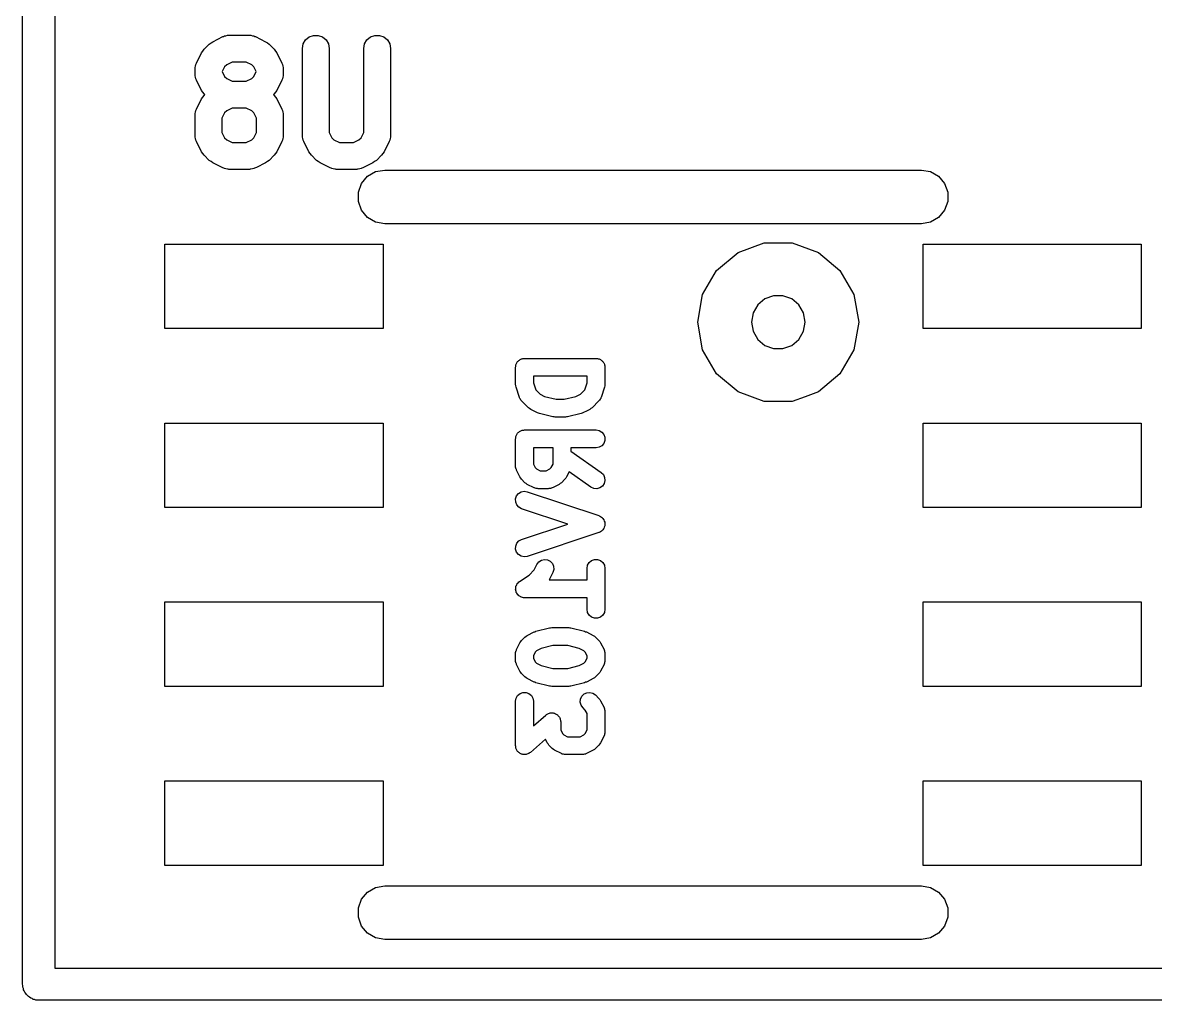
# Model space of a CAD drawing. Extents: x 25.3 to 49.5, y -85 to -25.3.
# Drawn here: x 25.29 to 33.33, y -84.95 to -78.01 of the extents above; entities that cross this region are included whole.
import ezdxf

# ---------------------------------------------------------------- set-up
doc = ezdxf.new("R2010")
doc.units = 0
doc.header["$MEASUREMENT"] = 0
doc.layers.add('BLACK', color=7, linetype='CONTINUOUS')

msp = doc.modelspace()

# ---------------------------------------------------------------- linework, layer by layer
at = {"layer": 'Black'}
for p, q in [((25.2857, -84.836), (25.2857, -25.4)), ((25.5143, -25.5143), (25.5143, -84.7217)), ((26.7291, -78.1043), (26.7398, -78.1011)), ((26.7398, -78.1011), (26.7453, -78.1014)), ((26.7453, -78.1014), (26.7507, -78.1005)), ((26.7507, -78.1005), (26.8959, -78.1005)), ((26.8959, -78.1005), (26.9013, -78.1014)), ((26.9013, -78.1014), (26.9068, -78.1011)), ((26.9068, -78.1011), (26.9175, -78.1043)), ((27.32, -78.1132), (27.3511, -78.1019)), ((27.3511, -78.1019), (27.3841, -78.1019)), ((27.3841, -78.1019), (27.4152, -78.1132)), ((27.7554, -78.1132), (27.7865, -78.1019)), ((27.7865, -78.1019), (27.8196, -78.1019)), ((27.8196, -78.1019), (27.8506, -78.1132)), ((26.5745, -78.2009), (26.6108, -78.1646)), ((26.6108, -78.1646), (26.6233, -78.1559)), ((26.6233, -78.1559), (26.6356, -78.1468)), ((26.6356, -78.1468), (26.7081, -78.1105)), ((26.7081, -78.1105), (26.7134, -78.109)), ((26.7134, -78.109), (26.7182, -78.1062)), ((26.7182, -78.1062), (26.7291, -78.1043)), ((26.9175, -78.1043), (26.9285, -78.1062)), ((26.9285, -78.1062), (26.9332, -78.109)), ((26.9332, -78.109), (26.9385, -78.1105)), ((26.9385, -78.1105), (27.011, -78.1468)), ((27.011, -78.1468), (27.0233, -78.1559)), ((27.0233, -78.1559), (27.0358, -78.1646)), ((27.0358, -78.1646), (27.0721, -78.2009)), ((27.2723, -78.1957), (27.2781, -78.1631)), ((27.2781, -78.1631), (27.2946, -78.1345)), ((27.2946, -78.1345), (27.32, -78.1132)), ((27.4152, -78.1132), (27.4406, -78.1345)), ((27.4406, -78.1345), (27.4571, -78.1631)), ((27.4571, -78.1631), (27.4628, -78.1957)), ((27.7078, -78.1957), (27.7135, -78.1631)), ((27.7135, -78.1631), (27.7301, -78.1345)), ((27.7301, -78.1345), (27.7554, -78.1132)), ((27.8506, -78.1132), (27.876, -78.1345)), ((27.876, -78.1345), (27.8925, -78.1631)), ((27.8925, -78.1631), (27.8983, -78.1957)), ((26.5204, -78.2983), (26.5567, -78.2257)), ((26.5567, -78.2257), (26.5658, -78.2134)), ((26.5658, -78.2134), (26.5745, -78.2009)), ((27.0721, -78.2009), (27.0808, -78.2134)), ((27.0808, -78.2134), (27.0899, -78.2257)), ((27.0899, -78.2257), (27.1262, -78.2983)), ((27.2723, -78.8126), (27.2723, -78.1957)), ((27.4628, -78.1957), (27.4628, -78.7901)), ((27.7078, -78.7901), (27.7078, -78.1957)), ((27.8983, -78.1957), (27.8983, -78.8126)), ((26.5103, -78.3409), (26.5113, -78.3355)), ((26.5103, -78.3771), (26.5103, -78.3409)), ((26.511, -78.33), (26.5141, -78.3193)), ((26.5113, -78.3355), (26.511, -78.33)), ((26.5141, -78.3193), (26.5161, -78.3083)), ((26.5161, -78.3083), (26.5188, -78.3035)), ((26.5188, -78.3035), (26.5204, -78.2983)), ((26.7202, -78.3247), (26.703, -78.359)), ((26.7346, -78.3103), (26.7202, -78.3247)), ((26.7732, -78.291), (26.7346, -78.3103)), ((26.8734, -78.291), (26.7732, -78.291)), ((26.912, -78.3103), (26.8734, -78.291)), ((26.9265, -78.3247), (26.912, -78.3103)), ((26.9436, -78.359), (26.9265, -78.3247)), ((27.1262, -78.2983), (27.1278, -78.3035)), ((27.1278, -78.3035), (27.1305, -78.3083)), ((27.1305, -78.3083), (27.1325, -78.3193)), ((27.1325, -78.3193), (27.1356, -78.33)), ((27.1356, -78.33), (27.1353, -78.3354)), ((27.1353, -78.3354), (27.1363, -78.3409)), ((27.1363, -78.3409), (27.1363, -78.3771)), ((26.5113, -78.3825), (26.5103, -78.3771)), ((26.511, -78.388), (26.5113, -78.3825)), ((26.5141, -78.3987), (26.511, -78.388)), ((26.5161, -78.4097), (26.5141, -78.3987)), ((26.5188, -78.4145), (26.5161, -78.4097)), ((26.5204, -78.4197), (26.5188, -78.4145)), ((26.5567, -78.4923), (26.5204, -78.4197)), ((26.703, -78.359), (26.7202, -78.3933)), ((26.7202, -78.3933), (26.7346, -78.4077)), ((26.7346, -78.4077), (26.7732, -78.427)), ((26.8734, -78.427), (26.912, -78.4077)), ((26.912, -78.4077), (26.9265, -78.3933)), ((26.9265, -78.3933), (26.9436, -78.359)), ((27.1262, -78.4197), (27.0899, -78.4923)), ((27.1278, -78.4145), (27.1262, -78.4197)), ((27.1305, -78.4097), (27.1278, -78.4145)), ((27.1325, -78.3987), (27.1305, -78.4097)), ((27.1356, -78.388), (27.1325, -78.3987)), ((27.1363, -78.3771), (27.1353, -78.3826)), ((27.1353, -78.3826), (27.1356, -78.388)), ((26.5658, -78.5046), (26.5567, -78.4923)), ((26.7732, -78.427), (26.8734, -78.427)), ((27.0899, -78.4923), (27.0808, -78.5046)), ((26.5204, -78.6248), (26.5567, -78.5523)), ((26.5567, -78.5523), (26.5658, -78.54)), ((26.5745, -78.5171), (26.5658, -78.5046)), ((26.5658, -78.54), (26.5745, -78.5275)), ((26.5797, -78.5223), (26.5745, -78.5171)), ((26.5745, -78.5275), (26.5797, -78.5223)), ((27.0721, -78.5171), (27.0669, -78.5223)), ((27.0669, -78.5223), (27.0721, -78.5275)), ((27.0808, -78.5046), (27.0721, -78.5171)), ((27.0721, -78.5275), (27.0808, -78.54)), ((27.0808, -78.54), (27.0899, -78.5523)), ((27.0899, -78.5523), (27.1262, -78.6248)), ((26.5103, -78.6674), (26.5113, -78.662)), ((26.511, -78.6565), (26.5141, -78.6458)), ((26.5113, -78.662), (26.511, -78.6565)), ((26.5141, -78.6458), (26.5161, -78.6349)), ((26.5161, -78.6349), (26.5188, -78.6301)), ((26.5188, -78.6301), (26.5204, -78.6248)), ((26.7202, -78.6513), (26.7008, -78.6899)), ((26.7346, -78.6369), (26.7202, -78.6513)), ((26.7732, -78.6175), (26.7346, -78.6369)), ((26.8734, -78.6175), (26.7732, -78.6175)), ((26.912, -78.6369), (26.8734, -78.6175)), ((26.9265, -78.6513), (26.912, -78.6369)), ((26.9436, -78.6856), (26.9265, -78.6513)), ((27.1262, -78.6248), (27.1278, -78.6301)), ((27.1278, -78.6301), (27.1305, -78.6349)), ((27.1305, -78.6349), (27.1325, -78.6458)), ((27.1325, -78.6458), (27.1356, -78.6565)), ((27.1356, -78.6565), (27.1353, -78.662)), ((27.1353, -78.662), (27.1363, -78.6674)), ((26.5103, -78.8126), (26.5103, -78.6674)), ((26.7008, -78.6899), (26.7008, -78.7901)), ((26.9458, -78.6899), (26.9436, -78.6856)), ((26.9458, -78.7901), (26.9458, -78.6899)), ((27.1363, -78.6674), (27.1363, -78.8126)), ((26.5113, -78.818), (26.5103, -78.8126)), ((26.511, -78.8235), (26.5113, -78.818)), ((26.5141, -78.8342), (26.511, -78.8235)), ((26.7008, -78.7901), (26.7202, -78.8287)), ((26.9265, -78.8287), (26.9458, -78.7901)), ((27.1356, -78.8235), (27.1325, -78.8342)), ((27.1363, -78.8126), (27.1353, -78.818)), ((27.1353, -78.818), (27.1356, -78.8235)), ((27.2733, -78.818), (27.2723, -78.8126)), ((27.273, -78.8235), (27.2733, -78.818)), ((27.2761, -78.8342), (27.273, -78.8235)), ((27.4628, -78.7901), (27.4822, -78.8287)), ((27.6885, -78.8287), (27.7078, -78.7901)), ((27.8976, -78.8235), (27.8945, -78.8342)), ((27.8983, -78.8126), (27.8973, -78.818)), ((27.8973, -78.818), (27.8976, -78.8235)), ((26.5161, -78.8451), (26.5141, -78.8342)), ((26.5188, -78.8499), (26.5161, -78.8451)), ((26.5204, -78.8552), (26.5188, -78.8499)), ((26.5567, -78.9277), (26.5204, -78.8552)), ((26.7202, -78.8287), (26.7346, -78.8431)), ((26.7346, -78.8431), (26.7732, -78.8625)), ((26.7732, -78.8625), (26.8734, -78.8625)), ((26.8734, -78.8625), (26.912, -78.8431)), ((26.912, -78.8431), (26.9265, -78.8287)), ((27.1262, -78.8552), (27.0899, -78.9277)), ((27.1278, -78.8499), (27.1262, -78.8552)), ((27.1305, -78.8451), (27.1278, -78.8499)), ((27.1325, -78.8342), (27.1305, -78.8451)), ((27.2781, -78.8451), (27.2761, -78.8342)), ((27.2808, -78.8499), (27.2781, -78.8451)), ((27.2824, -78.8552), (27.2808, -78.8499)), ((27.3187, -78.9277), (27.2824, -78.8552)), ((27.4822, -78.8287), (27.4966, -78.8431)), ((27.4966, -78.8431), (27.5352, -78.8625)), ((27.5352, -78.8625), (27.6354, -78.8625)), ((27.6354, -78.8625), (27.674, -78.8431)), ((27.674, -78.8431), (27.6885, -78.8287)), ((27.8882, -78.8552), (27.8519, -78.9277)), ((27.8898, -78.8499), (27.8882, -78.8552)), ((27.8925, -78.8451), (27.8898, -78.8499)), ((27.8945, -78.8342), (27.8925, -78.8451)), ((26.5658, -78.94), (26.5567, -78.9277)), ((26.5745, -78.9525), (26.5658, -78.94)), ((26.6108, -78.9888), (26.5745, -78.9525)), ((27.0721, -78.9525), (27.0358, -78.9888)), ((27.0808, -78.94), (27.0721, -78.9525)), ((27.0899, -78.9277), (27.0808, -78.94)), ((27.3278, -78.94), (27.3187, -78.9277)), ((27.3365, -78.9525), (27.3278, -78.94)), ((27.3728, -78.9888), (27.3365, -78.9525)), ((27.8341, -78.9525), (27.7978, -78.9888)), ((27.8428, -78.94), (27.8341, -78.9525)), ((27.8519, -78.9277), (27.8428, -78.94)), ((26.6233, -78.9975), (26.6108, -78.9888)), ((26.6356, -79.0066), (26.6233, -78.9975)), ((26.7081, -79.0429), (26.6356, -79.0066)), ((26.7134, -79.0445), (26.7081, -79.0429)), ((26.7182, -79.0472), (26.7134, -79.0445)), ((26.7291, -79.0492), (26.7182, -79.0472)), ((26.7398, -79.0523), (26.7291, -79.0492)), ((26.7453, -79.052), (26.7398, -79.0523)), ((26.7507, -79.053), (26.7453, -79.052)), ((26.8959, -79.053), (26.7507, -79.053)), ((26.9013, -79.052), (26.8959, -79.053)), ((26.9068, -79.0523), (26.9013, -79.052)), ((26.9175, -79.0492), (26.9068, -79.0523)), ((26.9285, -79.0472), (26.9175, -79.0492)), ((26.9332, -79.0445), (26.9285, -79.0472)), ((26.9385, -79.0429), (26.9332, -79.0445)), ((26.9458, -79.0393), (26.9385, -79.0429)), ((27.011, -79.0066), (26.9458, -79.0393)), ((27.0233, -78.9975), (27.011, -79.0066)), ((27.0358, -78.9888), (27.0233, -78.9975)), ((27.3853, -78.9975), (27.3728, -78.9888)), ((27.3976, -79.0066), (27.3853, -78.9975)), ((27.4701, -79.0429), (27.3976, -79.0066)), ((27.4754, -79.0445), (27.4701, -79.0429)), ((27.4802, -79.0472), (27.4754, -79.0445)), ((27.4911, -79.0492), (27.4802, -79.0472)), ((27.5018, -79.0523), (27.4911, -79.0492)), ((27.5073, -79.052), (27.5018, -79.0523)), ((27.5127, -79.053), (27.5073, -79.052)), ((27.6579, -79.053), (27.5127, -79.053)), ((27.6633, -79.052), (27.6579, -79.053)), ((27.6688, -79.0523), (27.6633, -79.052)), ((27.6795, -79.0492), (27.6688, -79.0523)), ((27.6905, -79.0472), (27.6795, -79.0492)), ((27.6952, -79.0445), (27.6905, -79.0472)), ((27.7005, -79.0429), (27.6952, -79.0445)), ((27.773, -79.0066), (27.7005, -79.0429)), ((27.7853, -78.9975), (27.773, -79.0066)), ((27.7978, -78.9888), (27.7853, -78.9975)), ((27.7923, -79.069), (27.8575, -79.0575)), ((27.8575, -79.0575), (31.6675, -79.0575)), ((31.6675, -79.0575), (31.7327, -79.069)), ((27.6925, -79.1527), (27.735, -79.1021)), ((27.735, -79.1021), (27.7923, -79.069)), ((31.7327, -79.069), (31.79, -79.1021)), ((31.79, -79.1021), (31.8325, -79.1527)), ((27.6699, -79.2149), (27.6925, -79.1527)), ((27.6699, -79.2811), (27.6699, -79.2149)), ((31.8325, -79.1527), (31.8551, -79.2149)), ((31.8551, -79.2149), (31.8551, -79.2811)), ((27.6925, -79.3432), (27.6699, -79.2811)), ((31.8551, -79.2811), (31.8325, -79.3432)), ((27.735, -79.3939), (27.6925, -79.3432)), ((31.8325, -79.3432), (31.79, -79.3939)), ((27.7923, -79.427), (27.735, -79.3939)), ((27.8575, -79.4385), (27.7923, -79.427)), ((31.6675, -79.4385), (27.8575, -79.4385)), ((31.7327, -79.427), (31.6675, -79.4385)), ((31.79, -79.3939), (31.7327, -79.427)), ((26.2954, -80.1827), (26.2954, -79.5833)), ((26.2954, -79.5833), (27.8448, -79.5833)), ((27.8448, -79.5833), (27.8448, -80.1827)), ((30.3657, -79.6421), (30.5523, -79.5742)), ((30.5523, -79.5742), (30.7507, -79.5742)), ((30.7507, -79.5742), (30.9372, -79.6421)), ((31.6802, -80.1827), (31.6802, -79.5833)), ((31.6802, -79.5833), (33.2296, -79.5833)), ((33.2296, -79.5833), (33.2296, -80.1827)), ((30.2137, -79.7696), (30.3657, -79.6421)), ((30.9372, -79.6421), (31.0893, -79.7696)), ((30.1145, -79.9415), (30.2137, -79.7696)), ((31.0893, -79.7696), (31.1885, -79.9415)), ((30.08, -80.137), (30.1145, -79.9415)), ((30.6184, -79.9494), (30.5562, -79.972)), ((30.6846, -79.9494), (30.6184, -79.9494)), ((30.7467, -79.972), (30.6846, -79.9494)), ((31.1885, -79.9415), (31.223, -80.137)), ((30.5056, -80.0145), (30.4725, -80.0718)), ((30.5562, -79.972), (30.5056, -80.0145)), ((30.7974, -80.0145), (30.7467, -79.972)), ((30.8305, -80.0718), (30.7974, -80.0145)), ((30.4725, -80.0718), (30.461, -80.137)), ((30.842, -80.137), (30.8305, -80.0718)), ((27.8448, -80.1827), (26.2954, -80.1827)), ((30.1145, -80.3325), (30.08, -80.137)), ((30.461, -80.137), (30.4725, -80.2022)), ((30.8305, -80.2022), (30.842, -80.137)), ((31.223, -80.137), (31.1885, -80.3325)), ((33.2296, -80.1827), (31.6802, -80.1827)), ((30.4725, -80.2022), (30.5056, -80.2595)), ((30.5056, -80.2595), (30.5562, -80.302)), ((30.7467, -80.302), (30.7974, -80.2595)), ((30.7974, -80.2595), (30.8305, -80.2022)), ((30.2137, -80.5044), (30.1145, -80.3325)), ((30.5562, -80.302), (30.6184, -80.3246)), ((30.6184, -80.3246), (30.6846, -80.3246)), ((30.6846, -80.3246), (30.7467, -80.302)), ((31.1885, -80.3325), (31.0893, -80.5044)), ((28.7896, -80.4358), (28.7924, -80.431)), ((28.7924, -80.431), (28.7943, -80.4258)), ((28.7943, -80.4258), (28.7979, -80.4215)), ((28.7979, -80.4215), (28.8007, -80.4167)), ((28.8007, -80.4167), (28.8049, -80.4131)), ((28.8049, -80.4131), (28.8085, -80.4089)), ((28.8085, -80.4089), (28.8133, -80.4061)), ((28.8133, -80.4061), (28.8176, -80.4025)), ((28.8176, -80.4025), (28.8228, -80.4006)), ((28.8228, -80.4006), (28.8276, -80.3979)), ((28.8276, -80.3979), (28.8331, -80.3969)), ((28.8331, -80.3969), (28.8383, -80.395)), ((28.8383, -80.395), (28.8438, -80.395)), ((28.8438, -80.395), (28.8493, -80.394)), ((28.8493, -80.394), (29.3573, -80.394)), ((29.3573, -80.394), (29.3628, -80.395)), ((29.3628, -80.395), (29.3683, -80.395)), ((29.3683, -80.395), (29.3736, -80.3969)), ((29.3736, -80.3969), (29.379, -80.3979)), ((29.379, -80.3979), (29.3838, -80.4006)), ((29.3838, -80.4006), (29.3891, -80.4025)), ((29.3891, -80.4025), (29.3933, -80.4061)), ((29.3933, -80.4061), (29.3981, -80.4089)), ((29.3981, -80.4089), (29.4017, -80.4131)), ((29.4017, -80.4131), (29.406, -80.4167)), ((29.406, -80.4167), (29.4087, -80.4215)), ((29.4087, -80.4215), (29.4123, -80.4258)), ((29.4123, -80.4258), (29.4142, -80.431)), ((29.4142, -80.431), (29.417, -80.4358)), ((28.7858, -80.4575), (28.7868, -80.452)), ((28.7858, -80.5785), (28.7858, -80.4575)), ((28.7868, -80.4465), (28.7887, -80.4413)), ((28.7868, -80.452), (28.7868, -80.4465)), ((28.7887, -80.4413), (28.7896, -80.4358)), ((29.417, -80.4358), (29.4179, -80.4413)), ((29.4179, -80.4413), (29.4198, -80.4465)), ((29.4198, -80.4465), (29.4198, -80.452)), ((29.4198, -80.452), (29.4208, -80.4575)), ((29.4208, -80.4575), (29.4208, -80.5785)), ((30.3657, -80.6319), (30.2137, -80.5044)), ((31.0893, -80.5044), (30.9372, -80.6319)), ((28.7876, -80.5885), (28.7858, -80.5785)), ((28.7891, -80.5986), (28.7876, -80.5885)), ((28.9128, -80.521), (28.9128, -80.5682)), ((29.2938, -80.521), (28.9128, -80.521)), ((28.9128, -80.5682), (28.929, -80.6167)), ((29.2776, -80.6167), (29.2938, -80.5682)), ((29.2938, -80.5682), (29.2938, -80.521)), ((29.419, -80.5885), (29.4176, -80.5986)), ((29.4208, -80.5785), (29.419, -80.5885)), ((28.8133, -80.6711), (28.7891, -80.5986)), ((28.815, -80.6743), (28.8133, -80.6711)), ((28.8159, -80.6779), (28.815, -80.6743)), ((28.929, -80.6167), (28.9595, -80.6472)), ((28.9595, -80.6472), (28.9924, -80.6637)), ((28.9924, -80.6637), (29.0748, -80.6843)), ((29.1318, -80.6843), (29.2142, -80.6637)), ((29.2142, -80.6637), (29.2471, -80.6472)), ((29.2471, -80.6472), (29.2776, -80.6167)), ((29.3916, -80.6743), (29.3907, -80.6779)), ((29.3934, -80.6711), (29.3916, -80.6743)), ((29.4176, -80.5986), (29.3934, -80.6711)), ((30.5523, -80.6998), (30.3657, -80.6319)), ((30.842, -80.6666), (30.7507, -80.6998)), ((30.9372, -80.6319), (30.842, -80.6666)), ((28.8202, -80.684), (28.8159, -80.6779)), ((28.8238, -80.6905), (28.8202, -80.684)), ((28.8265, -80.6929), (28.8238, -80.6905)), ((28.8286, -80.6959), (28.8265, -80.6929)), ((28.877, -80.7443), (28.8286, -80.6959)), ((28.8853, -80.7501), (28.877, -80.7443)), ((28.8935, -80.7562), (28.8853, -80.7501)), ((28.9419, -80.7804), (28.8935, -80.7562)), ((29.0748, -80.6843), (29.1318, -80.6843)), ((29.3131, -80.7562), (29.2938, -80.7659)), ((29.3213, -80.7502), (29.3131, -80.7562)), ((29.3296, -80.7443), (29.3213, -80.7502)), ((29.378, -80.6959), (29.3296, -80.7443)), ((29.3801, -80.6929), (29.378, -80.6959)), ((29.3829, -80.6905), (29.3801, -80.6929)), ((29.3864, -80.684), (29.3829, -80.6905)), ((29.3907, -80.6779), (29.3864, -80.684)), ((30.7507, -80.6998), (30.5523, -80.6998)), ((28.9485, -80.7824), (28.9419, -80.7804)), ((28.9549, -80.7852), (28.9485, -80.7824)), ((29.0516, -80.8094), (28.9549, -80.7852)), ((29.0594, -80.81), (29.0516, -80.8094)), ((29.067, -80.8113), (29.0594, -80.81)), ((29.1396, -80.8113), (29.067, -80.8113)), ((29.1472, -80.81), (29.1396, -80.8113)), ((29.155, -80.8094), (29.1472, -80.81)), ((29.2518, -80.7852), (29.155, -80.8094)), ((29.2581, -80.7824), (29.2518, -80.7852)), ((29.2648, -80.7804), (29.2581, -80.7824)), ((29.2938, -80.7659), (29.2648, -80.7804)), ((26.2954, -81.4527), (26.2954, -80.8533)), ((26.2954, -80.8533), (27.8448, -80.8533)), ((27.8448, -80.8533), (27.8448, -81.4527)), ((28.8049, -80.9211), (28.8085, -80.9169)), ((28.8085, -80.9169), (28.8133, -80.9141)), ((28.8133, -80.9141), (28.8176, -80.9105)), ((28.8176, -80.9105), (28.8228, -80.9086)), ((28.8228, -80.9086), (28.8276, -80.9059)), ((28.8276, -80.9059), (28.8331, -80.9049)), ((28.8331, -80.9049), (28.8383, -80.903)), ((28.8383, -80.903), (28.8438, -80.903)), ((28.8438, -80.903), (28.8493, -80.902)), ((28.8493, -80.902), (29.3573, -80.902)), ((29.3573, -80.902), (29.379, -80.9059)), ((29.379, -80.9059), (29.3981, -80.9169)), ((29.3981, -80.9169), (29.4123, -80.9338)), ((31.6802, -81.4527), (31.6802, -80.8533)), ((31.6802, -80.8533), (33.2296, -80.8533)), ((33.2296, -80.8533), (33.2296, -81.4527)), ((28.7858, -80.9655), (28.7868, -80.96)), ((28.7858, -81.159), (28.7858, -80.9655)), ((28.7868, -80.9545), (28.7887, -80.9493)), ((28.7868, -80.96), (28.7868, -80.9545)), ((28.7887, -80.9493), (28.7896, -80.9438)), ((28.7896, -80.9438), (28.7924, -80.939)), ((28.7924, -80.939), (28.7943, -80.9338)), ((28.7943, -80.9338), (28.7979, -80.9295)), ((28.7979, -80.9295), (28.8007, -80.9247)), ((28.8007, -80.9247), (28.8049, -80.9211)), ((29.4123, -80.9973), (29.3981, -81.0142)), ((29.4123, -80.9338), (29.4198, -80.9545)), ((29.4198, -80.9766), (29.4123, -80.9973)), ((29.4198, -80.9545), (29.4198, -80.9766)), ((28.9128, -81.029), (28.9128, -81.1441)), ((29.0519, -81.029), (28.9128, -81.029)), ((29.0519, -81.1441), (29.0519, -81.029)), ((29.3573, -81.029), (29.1789, -81.029)), ((29.1789, -81.029), (29.1789, -81.0534)), ((29.1789, -81.0534), (29.3937, -81.2038)), ((29.379, -81.0252), (29.3573, -81.029)), ((29.3981, -81.0142), (29.379, -81.0252)), ((28.9128, -81.1441), (28.9257, -81.1698)), ((29.039, -81.1698), (29.0519, -81.1441)), ((28.7864, -81.1627), (28.7858, -81.159)), ((28.7862, -81.1663), (28.7864, -81.1627)), ((28.7883, -81.1734), (28.7862, -81.1663)), ((28.7896, -81.1808), (28.7883, -81.1734)), ((28.7915, -81.1839), (28.7896, -81.1808)), ((28.7925, -81.1874), (28.7915, -81.1839)), ((28.8167, -81.2358), (28.7925, -81.1874)), ((28.8228, -81.244), (28.8167, -81.2358)), ((28.9257, -81.1698), (28.9353, -81.1794)), ((28.9353, -81.1794), (28.9611, -81.1923)), ((28.9611, -81.1923), (29.0037, -81.1923)), ((29.0037, -81.1923), (29.0294, -81.1794)), ((29.0294, -81.1794), (29.039, -81.1698)), ((29.148, -81.2358), (29.1419, -81.244)), ((29.1662, -81.1995), (29.148, -81.2358)), ((29.3209, -81.3078), (29.1662, -81.1995)), ((29.3937, -81.2038), (29.4093, -81.2194)), ((29.4093, -81.2194), (29.4186, -81.2394)), ((28.8286, -81.2523), (28.8228, -81.244)), ((28.8528, -81.2765), (28.8286, -81.2523)), ((28.8611, -81.2824), (28.8528, -81.2765)), ((28.8693, -81.2884), (28.8611, -81.2824)), ((28.9177, -81.3126), (28.8693, -81.2884)), ((28.9212, -81.3136), (28.9177, -81.3126)), ((28.9244, -81.3155), (28.9212, -81.3136)), ((28.9317, -81.3168), (28.9244, -81.3155)), ((28.9388, -81.3189), (28.9317, -81.3168)), ((28.9425, -81.3187), (28.9388, -81.3189)), ((28.9461, -81.3193), (28.9425, -81.3187)), ((29.0186, -81.3193), (28.9461, -81.3193)), ((29.0222, -81.3187), (29.0186, -81.3193)), ((29.0259, -81.3189), (29.0222, -81.3187)), ((29.033, -81.3168), (29.0259, -81.3189)), ((29.0404, -81.3155), (29.033, -81.3168)), ((29.0435, -81.3136), (29.0404, -81.3155)), ((29.047, -81.3126), (29.0435, -81.3136)), ((29.0519, -81.3102), (29.047, -81.3126)), ((29.0954, -81.2884), (29.0519, -81.3102)), ((29.1036, -81.2823), (29.0954, -81.2884)), ((29.1119, -81.2765), (29.1036, -81.2823)), ((29.1361, -81.2523), (29.1119, -81.2765)), ((29.1419, -81.244), (29.1361, -81.2523)), ((29.3409, -81.3171), (29.3209, -81.3078)), ((29.3629, -81.3191), (29.3409, -81.3171)), ((29.3842, -81.3134), (29.3629, -81.3191)), ((29.4022, -81.3007), (29.3842, -81.3134)), ((29.4149, -81.2826), (29.4022, -81.3007)), ((29.4206, -81.2613), (29.4149, -81.2826)), ((29.4186, -81.2394), (29.4206, -81.2613)), ((28.7865, -81.3916), (28.7935, -81.3707)), ((28.7871, -81.4137), (28.7865, -81.3916)), ((28.7935, -81.3707), (28.8072, -81.3534)), ((28.8072, -81.3534), (28.826, -81.3419)), ((28.826, -81.3419), (28.8476, -81.3375)), ((28.8476, -81.3375), (28.8694, -81.3407)), ((28.8694, -81.3407), (29.3774, -81.51)), ((27.8448, -81.4527), (26.2954, -81.4527)), ((28.7952, -81.4342), (28.7871, -81.4137)), ((28.8098, -81.4507), (28.7952, -81.4342)), ((28.8292, -81.4612), (28.8098, -81.4507)), ((29.1565, -81.5703), (28.8292, -81.4612)), ((33.2296, -81.4527), (31.6802, -81.4527)), ((29.3774, -81.51), (29.3789, -81.5109)), ((29.3789, -81.5109), (29.3806, -81.5112)), ((29.3806, -81.5112), (29.3886, -81.5161)), ((29.3886, -81.5161), (29.3968, -81.5205)), ((29.3968, -81.5205), (29.3979, -81.5219)), ((29.3979, -81.5219), (29.3994, -81.5228)), ((29.3994, -81.5228), (29.4052, -81.5301)), ((29.4052, -81.5301), (29.4114, -81.537)), ((29.4114, -81.537), (29.4121, -81.5387)), ((29.4121, -81.5387), (29.4131, -81.54)), ((29.4131, -81.54), (29.4161, -81.5489)), ((29.4161, -81.5489), (29.4195, -81.5576)), ((29.4195, -81.5576), (29.4196, -81.5593)), ((29.4196, -81.5593), (29.4201, -81.561)), ((28.8292, -81.6794), (29.1565, -81.5703)), ((29.3774, -81.6305), (28.8694, -81.7999)), ((29.3789, -81.6297), (29.3774, -81.6305)), ((29.3806, -81.6293), (29.3789, -81.6297)), ((29.3886, -81.6245), (29.3806, -81.6293)), ((29.3968, -81.62), (29.3886, -81.6245)), ((29.3979, -81.6187), (29.3968, -81.62)), ((29.3994, -81.6178), (29.3979, -81.6187)), ((29.4052, -81.6105), (29.3994, -81.6178)), ((29.4114, -81.6035), (29.4052, -81.6105)), ((29.4121, -81.6019), (29.4114, -81.6035)), ((29.4131, -81.6005), (29.4121, -81.6019)), ((29.4161, -81.5917), (29.4131, -81.6005)), ((29.4195, -81.583), (29.4161, -81.5917)), ((29.4196, -81.5813), (29.4195, -81.583)), ((29.4201, -81.5796), (29.4196, -81.5813)), ((29.4201, -81.561), (29.4199, -81.5703)), ((29.4199, -81.5703), (29.4201, -81.5796)), ((28.7871, -81.7269), (28.7952, -81.7064)), ((28.7952, -81.7064), (28.8098, -81.6899)), ((28.8098, -81.6899), (28.8292, -81.6794)), ((28.7865, -81.7489), (28.7871, -81.7269)), ((28.7935, -81.7699), (28.7865, -81.7489)), ((28.8072, -81.7871), (28.7935, -81.7699)), ((28.826, -81.7987), (28.8072, -81.7871)), ((28.8476, -81.8031), (28.826, -81.7987)), ((28.8694, -81.7999), (28.8476, -81.8031)), ((28.9181, -81.8955), (28.9377, -81.8564)), ((28.9377, -81.8564), (28.9508, -81.8387)), ((28.9508, -81.8387), (28.9692, -81.8265)), ((28.9692, -81.8265), (28.9906, -81.8214)), ((28.9906, -81.8214), (29.0126, -81.8239)), ((29.0126, -81.8239), (29.0323, -81.8338)), ((29.0323, -81.8338), (29.0474, -81.8498)), ((29.0474, -81.8498), (29.0562, -81.87)), ((29.0562, -81.87), (29.0575, -81.892)), ((29.2938, -81.8848), (29.2976, -81.863)), ((29.2976, -81.863), (29.3087, -81.8439)), ((29.3087, -81.8439), (29.3256, -81.8298)), ((29.3256, -81.8298), (29.3463, -81.8222)), ((29.3463, -81.8222), (29.3683, -81.8222)), ((29.3683, -81.8222), (29.3891, -81.8298)), ((29.3891, -81.8298), (29.406, -81.8439)), ((29.406, -81.8439), (29.417, -81.863)), ((29.417, -81.863), (29.4208, -81.8848)), ((28.8141, -81.9771), (28.8814, -81.9322)), ((28.8814, -81.9322), (28.9181, -81.8955)), ((29.0271, -81.9615), (29.0235, -81.9664)), ((29.0512, -81.9132), (29.0271, -81.9615)), ((29.0575, -81.892), (29.0512, -81.9132)), ((29.2938, -81.9664), (29.2938, -81.8848)), ((29.4208, -81.8848), (29.4208, -82.175)), ((28.7859, -82.034), (28.7868, -82.0264)), ((28.7868, -82.0374), (28.7859, -82.034)), ((28.7868, -82.0189), (28.788, -82.0156)), ((28.7868, -82.0264), (28.7868, -82.0189)), ((28.7868, -82.0409), (28.7868, -82.0374)), ((28.7894, -82.0481), (28.7868, -82.0409)), ((28.788, -82.0156), (28.7884, -82.0121)), ((28.7884, -82.0121), (28.7917, -82.0053)), ((28.7917, -82.0053), (28.7943, -81.9982)), ((28.7943, -81.9982), (28.7966, -81.9955)), ((28.7966, -81.9955), (28.7981, -81.9923)), ((28.7981, -81.9923), (28.8036, -81.9871)), ((28.8036, -81.9871), (28.8085, -81.9813)), ((28.8085, -81.9813), (28.8115, -81.9795)), ((28.8115, -81.9795), (28.8141, -81.9771)), ((29.0235, -81.9664), (29.2938, -81.9664)), ((26.2954, -82.7227), (26.2954, -82.1233)), ((26.2954, -82.1233), (27.8448, -82.1233)), ((27.8448, -82.1233), (27.8448, -82.7227)), ((28.7912, -82.0554), (28.7894, -82.0481)), ((28.7931, -82.0583), (28.7912, -82.0554)), ((28.7943, -82.0617), (28.7931, -82.0583)), ((28.7992, -82.0675), (28.7943, -82.0617)), ((28.8034, -82.0738), (28.7992, -82.0675)), ((28.8062, -82.0759), (28.8034, -82.0738)), ((28.8085, -82.0785), (28.8062, -82.0759)), ((28.8151, -82.0823), (28.8085, -82.0785)), ((28.8212, -82.0868), (28.8151, -82.0823)), ((28.8245, -82.0878), (28.8212, -82.0868)), ((28.8276, -82.0896), (28.8245, -82.0878)), ((28.8351, -82.0909), (28.8276, -82.0896)), ((28.8423, -82.093), (28.8351, -82.0909)), ((28.8458, -82.0928), (28.8423, -82.093)), ((28.8493, -82.0934), (28.8458, -82.0928)), ((29.2938, -82.0934), (28.8493, -82.0934)), ((29.2938, -82.175), (29.2938, -82.0934)), ((31.6802, -82.7227), (31.6802, -82.1233)), ((31.6802, -82.1233), (33.2296, -82.1233)), ((33.2296, -82.1233), (33.2296, -82.7227)), ((29.2976, -82.1968), (29.2938, -82.175)), ((29.3087, -82.2159), (29.2976, -82.1968)), ((29.417, -82.1968), (29.406, -82.2159)), ((29.4208, -82.175), (29.417, -82.1968)), ((29.3256, -82.23), (29.3087, -82.2159)), ((29.3463, -82.2376), (29.3256, -82.23)), ((29.3683, -82.2376), (29.3463, -82.2376)), ((29.3891, -82.23), (29.3683, -82.2376)), ((29.406, -82.2159), (29.3891, -82.23)), ((28.8611, -82.3662), (28.8693, -82.3602)), ((28.8693, -82.3602), (28.9177, -82.336)), ((28.9177, -82.336), (28.9243, -82.334)), ((28.9243, -82.334), (28.9307, -82.3312)), ((28.9307, -82.3312), (29.0274, -82.307)), ((29.0274, -82.307), (29.0352, -82.3064)), ((29.0352, -82.3064), (29.0428, -82.3051)), ((29.0428, -82.3051), (29.1638, -82.3051)), ((29.1638, -82.3051), (29.1714, -82.3064)), ((29.1714, -82.3064), (29.1792, -82.307)), ((29.1792, -82.307), (29.2759, -82.3312)), ((29.2759, -82.3312), (29.2823, -82.334)), ((29.2823, -82.334), (29.2889, -82.336)), ((29.2889, -82.336), (29.3373, -82.3602)), ((29.3373, -82.3602), (29.3455, -82.3662)), ((28.7925, -82.4611), (28.8167, -82.4127)), ((28.8167, -82.4127), (28.8228, -82.4046)), ((28.8228, -82.4046), (28.8286, -82.3962)), ((28.8286, -82.3962), (28.8528, -82.3721)), ((28.8528, -82.3721), (28.8611, -82.3662)), ((29.0506, -82.4321), (28.9682, -82.4527)), ((29.156, -82.4321), (29.0506, -82.4321)), ((29.2384, -82.4527), (29.156, -82.4321)), ((29.3455, -82.3662), (29.3538, -82.3721)), ((29.3538, -82.3721), (29.378, -82.3962)), ((29.378, -82.3962), (29.3838, -82.4046)), ((29.3838, -82.4046), (29.3899, -82.4127)), ((29.3899, -82.4127), (29.4141, -82.4611)), ((28.7858, -82.4895), (28.7864, -82.4859)), ((28.7858, -82.5379), (28.7858, -82.4895)), ((28.7862, -82.4823), (28.7883, -82.4751)), ((28.7864, -82.4859), (28.7862, -82.4823)), ((28.7883, -82.4751), (28.7896, -82.4678)), ((28.7896, -82.4678), (28.7915, -82.4646)), ((28.7915, -82.4646), (28.7925, -82.4611)), ((28.9257, -82.4788), (28.9128, -82.5045)), ((28.9128, -82.5045), (28.9128, -82.5229)), ((28.9128, -82.5229), (28.9257, -82.5487)), ((28.9353, -82.4691), (28.9257, -82.4788)), ((28.9682, -82.4527), (28.9353, -82.4691)), ((29.2713, -82.4691), (29.2384, -82.4527)), ((29.2809, -82.4788), (29.2713, -82.4691)), ((29.2938, -82.5045), (29.2809, -82.4788)), ((29.2809, -82.5487), (29.2938, -82.5229)), ((29.2938, -82.5229), (29.2938, -82.5045)), ((29.4141, -82.4611), (29.4151, -82.4646)), ((29.4151, -82.4646), (29.417, -82.4678)), ((29.417, -82.4678), (29.4183, -82.4751)), ((29.4183, -82.4751), (29.4204, -82.4823)), ((29.4204, -82.4823), (29.4202, -82.4859)), ((29.4202, -82.4859), (29.4208, -82.4895)), ((29.4208, -82.4895), (29.4208, -82.5379)), ((28.7864, -82.5415), (28.7858, -82.5379)), ((28.7862, -82.5452), (28.7864, -82.5415)), ((28.7883, -82.5523), (28.7862, -82.5452)), ((28.7896, -82.5596), (28.7883, -82.5523)), ((28.7915, -82.5628), (28.7896, -82.5596)), ((28.7925, -82.5663), (28.7915, -82.5628)), ((28.8167, -82.6147), (28.7925, -82.5663)), ((28.9257, -82.5487), (28.9353, -82.5583)), ((28.9353, -82.5583), (28.9682, -82.5748)), ((28.9682, -82.5748), (29.0506, -82.5954)), ((29.0506, -82.5954), (29.156, -82.5954)), ((29.156, -82.5954), (29.2384, -82.5748)), ((29.2384, -82.5748), (29.2713, -82.5583)), ((29.2713, -82.5583), (29.2809, -82.5487)), ((29.4141, -82.5663), (29.3899, -82.6147)), ((29.4151, -82.5628), (29.4141, -82.5663)), ((29.417, -82.5596), (29.4151, -82.5628)), ((29.4183, -82.5523), (29.417, -82.5596)), ((29.4204, -82.5452), (29.4183, -82.5523)), ((29.4208, -82.5379), (29.4202, -82.5415)), ((29.4202, -82.5415), (29.4204, -82.5452)), ((28.8228, -82.6229), (28.8167, -82.6147)), ((28.8286, -82.6312), (28.8228, -82.6229)), ((28.8528, -82.6554), (28.8286, -82.6312)), ((28.8611, -82.6612), (28.8528, -82.6554)), ((28.8693, -82.6673), (28.8611, -82.6612)), ((28.9177, -82.6915), (28.8693, -82.6673)), ((29.3373, -82.6673), (29.2938, -82.689)), ((29.3455, -82.6612), (29.3373, -82.6673)), ((29.3538, -82.6554), (29.3455, -82.6612)), ((29.378, -82.6312), (29.3538, -82.6554)), ((29.3839, -82.6229), (29.378, -82.6312)), ((29.3899, -82.6147), (29.3839, -82.6229)), ((27.8448, -82.7227), (26.2954, -82.7227)), ((28.8176, -82.7732), (28.8383, -82.7657)), ((28.8383, -82.7657), (28.8603, -82.7657)), ((28.8603, -82.7657), (28.8811, -82.7732)), ((28.9243, -82.6934), (28.9177, -82.6915)), ((28.9307, -82.6963), (28.9243, -82.6934)), ((29.0274, -82.7205), (28.9307, -82.6963)), ((29.0352, -82.721), (29.0274, -82.7205)), ((29.0428, -82.7224), (29.0352, -82.721)), ((29.1638, -82.7224), (29.0428, -82.7224)), ((29.1714, -82.721), (29.1638, -82.7224)), ((29.1792, -82.7205), (29.1714, -82.721)), ((29.2759, -82.6963), (29.1792, -82.7205)), ((29.2725, -82.7762), (29.2925, -82.7669)), ((29.2823, -82.6934), (29.2759, -82.6963)), ((29.2889, -82.6915), (29.2823, -82.6934)), ((29.2938, -82.689), (29.2889, -82.6915)), ((29.2925, -82.7669), (29.3145, -82.7649)), ((29.3145, -82.7649), (29.3358, -82.7706)), ((33.2296, -82.7227), (31.6802, -82.7227)), ((28.7858, -82.8282), (28.7896, -82.8065)), ((28.7858, -83.1427), (28.7858, -82.8282)), ((28.7896, -82.8065), (28.8007, -82.7874)), ((28.8007, -82.7874), (28.8176, -82.7732)), ((28.8811, -82.7732), (28.898, -82.7874)), ((28.898, -82.7874), (28.909, -82.8065)), ((28.909, -82.8065), (28.9128, -82.8282)), ((28.9128, -82.8282), (28.9128, -83.0027)), ((29.2457, -82.8337), (29.2476, -82.8118)), ((29.2514, -82.855), (29.2457, -82.8337)), ((29.2476, -82.8118), (29.2569, -82.7918)), ((29.2569, -82.7918), (29.2725, -82.7762)), ((29.3358, -82.7706), (29.3538, -82.7833)), ((29.3538, -82.7833), (29.378, -82.8075)), ((29.378, -82.8075), (29.3839, -82.8158)), ((29.3839, -82.8158), (29.3899, -82.824)), ((29.3899, -82.824), (29.4141, -82.8724)), ((28.9128, -83.0027), (29.001, -82.9255)), ((29.001, -82.9255), (29.0063, -82.9223)), ((29.0063, -82.9223), (29.0111, -82.9183)), ((29.0111, -82.9183), (29.0157, -82.9167)), ((29.0157, -82.9167), (29.0199, -82.9141)), ((29.0199, -82.9141), (29.026, -82.9129)), ((29.026, -82.9129), (29.0318, -82.9108)), ((29.0318, -82.9108), (29.0367, -82.9108)), ((29.0367, -82.9108), (29.0415, -82.9098)), ((29.0415, -82.9098), (29.0477, -82.9108)), ((29.0477, -82.9108), (29.0539, -82.9108)), ((29.0539, -82.9108), (29.0585, -82.9125)), ((29.0585, -82.9125), (29.0633, -82.9132)), ((29.0633, -82.9132), (29.0687, -82.9162)), ((29.0687, -82.9162), (29.0746, -82.9183)), ((29.0746, -82.9183), (29.0783, -82.9215)), ((29.0783, -82.9215), (29.0826, -82.9239)), ((29.0826, -82.9239), (29.0867, -82.9285)), ((29.264, -82.8731), (29.2514, -82.855)), ((29.2809, -82.89), (29.264, -82.8731)), ((29.2938, -82.9158), (29.2809, -82.89)), ((29.2938, -83.0309), (29.2938, -82.9158)), ((29.4141, -82.8724), (29.4151, -82.8759)), ((29.4151, -82.8759), (29.417, -82.879)), ((29.417, -82.879), (29.4183, -82.8864)), ((29.4183, -82.8864), (29.4204, -82.8935)), ((29.4204, -82.8935), (29.4202, -82.8972)), ((29.4202, -82.8972), (29.4208, -82.9008)), ((29.4208, -82.9008), (29.4208, -83.0459)), ((29.0867, -82.9285), (29.0915, -82.9325)), ((29.0915, -82.9325), (29.0939, -82.9368)), ((29.0939, -82.9368), (29.0972, -82.9405)), ((29.0972, -82.9405), (29.0994, -82.9462)), ((29.0994, -82.9462), (29.1025, -82.9516)), ((29.1025, -82.9516), (29.1034, -82.9564)), ((29.1034, -82.9564), (29.1051, -82.961)), ((29.1051, -82.961), (29.1053, -82.9672)), ((29.1053, -82.9672), (29.1063, -82.9733)), ((29.1063, -82.9733), (29.1063, -83.0309)), ((29.1063, -83.0309), (29.1192, -83.0567)), ((29.1192, -83.0567), (29.1288, -83.0663)), ((29.1288, -83.0663), (29.1546, -83.0792)), ((29.1546, -83.0792), (29.2456, -83.0792)), ((29.2456, -83.0792), (29.2713, -83.0663)), ((29.2713, -83.0663), (29.2809, -83.0567)), ((29.2809, -83.0567), (29.2938, -83.0309)), ((29.4141, -83.0743), (29.3899, -83.1227)), ((29.4151, -83.0708), (29.4141, -83.0743)), ((29.417, -83.0676), (29.4151, -83.0708)), ((29.4183, -83.0603), (29.417, -83.0676)), ((29.4204, -83.0532), (29.4183, -83.0603)), ((29.4208, -83.0459), (29.4202, -83.0495)), ((29.4202, -83.0495), (29.4204, -83.0532)), ((28.7869, -83.1488), (28.7858, -83.1427)), ((28.787, -83.155), (28.7869, -83.1488)), ((28.7888, -83.1596), (28.787, -83.155)), ((28.7896, -83.1644), (28.7888, -83.1596)), ((28.7927, -83.1698), (28.7896, -83.1644)), ((28.9976, -83.0973), (28.8911, -83.1905)), ((29.0102, -83.1227), (28.9976, -83.0973)), ((29.0163, -83.1309), (29.0102, -83.1227)), ((29.0221, -83.1392), (29.0163, -83.1309)), ((29.0463, -83.1634), (29.0221, -83.1392)), ((29.0546, -83.1692), (29.0463, -83.1634)), ((29.0628, -83.1753), (29.0546, -83.1692)), ((29.3455, -83.1692), (29.3373, -83.1753)), ((29.3538, -83.1634), (29.3455, -83.1692)), ((29.378, -83.1392), (29.3538, -83.1634)), ((29.3838, -83.1309), (29.378, -83.1392)), ((29.3899, -83.1227), (29.3838, -83.1309)), ((28.795, -83.1755), (28.7927, -83.1698)), ((28.7982, -83.1792), (28.795, -83.1755)), ((28.8007, -83.1835), (28.7982, -83.1792)), ((28.8054, -83.1875), (28.8007, -83.1835)), ((28.8095, -83.1921), (28.8054, -83.1875)), ((28.8138, -83.1945), (28.8095, -83.1921)), ((28.8176, -83.1977), (28.8138, -83.1945)), ((28.8234, -83.1998), (28.8176, -83.1977)), ((28.8288, -83.2028), (28.8234, -83.1998)), ((28.8337, -83.2035), (28.8288, -83.2028)), ((28.8383, -83.2052), (28.8337, -83.2035)), ((28.8445, -83.2052), (28.8383, -83.2052)), ((28.8506, -83.2062), (28.8445, -83.2052)), ((28.8554, -83.2052), (28.8506, -83.2062)), ((28.8603, -83.2052), (28.8554, -83.2052)), ((28.8662, -83.2031), (28.8603, -83.2052)), ((28.8723, -83.2019), (28.8662, -83.2031)), ((28.8765, -83.1993), (28.8723, -83.2019)), ((28.8811, -83.1977), (28.8765, -83.1993)), ((28.8858, -83.1937), (28.8811, -83.1977)), ((28.8911, -83.1905), (28.8858, -83.1937)), ((29.1112, -83.1995), (29.0628, -83.1753)), ((29.1147, -83.2005), (29.1112, -83.1995)), ((29.1179, -83.2023), (29.1147, -83.2005)), ((29.1252, -83.2036), (29.1179, -83.2023)), ((29.1323, -83.2058), (29.1252, -83.2036)), ((29.136, -83.2055), (29.1323, -83.2058)), ((29.1396, -83.2062), (29.136, -83.2055)), ((29.2605, -83.2062), (29.1396, -83.2062)), ((29.2642, -83.2055), (29.2605, -83.2062)), ((29.2678, -83.2058), (29.2642, -83.2055)), ((29.2749, -83.2036), (29.2678, -83.2058)), ((29.2823, -83.2023), (29.2749, -83.2036)), ((29.2854, -83.2005), (29.2823, -83.2023)), ((29.2889, -83.1995), (29.2854, -83.2005)), ((29.3373, -83.1753), (29.2889, -83.1995)), ((26.2954, -83.9927), (26.2954, -83.3933)), ((26.2954, -83.3933), (27.8448, -83.3933)), ((27.8448, -83.3933), (27.8448, -83.9927)), ((31.6802, -83.9927), (31.6802, -83.3933)), ((31.6802, -83.3933), (33.2296, -83.3933)), ((33.2296, -83.3933), (33.2296, -83.9927)), ((27.8448, -83.9927), (26.2954, -83.9927)), ((33.2296, -83.9927), (31.6802, -83.9927)), ((27.6925, -84.2327), (27.735, -84.1821)), ((27.735, -84.1821), (27.7923, -84.149)), ((27.7923, -84.149), (27.8575, -84.1375)), ((27.8575, -84.1375), (31.6675, -84.1375)), ((31.6675, -84.1375), (31.7327, -84.149)), ((31.7327, -84.149), (31.79, -84.1821)), ((31.79, -84.1821), (31.8325, -84.2327)), ((27.6699, -84.2949), (27.6925, -84.2327)), ((27.6699, -84.3611), (27.6699, -84.2949)), ((31.8325, -84.2327), (31.8551, -84.2949)), ((31.8551, -84.2949), (31.8551, -84.3611)), ((27.6925, -84.4232), (27.6699, -84.3611)), ((31.8551, -84.3611), (31.8325, -84.4232)), ((27.735, -84.4739), (27.6925, -84.4232)), ((31.8325, -84.4232), (31.79, -84.4739)), ((27.7923, -84.507), (27.735, -84.4739)), ((27.8575, -84.5185), (27.7923, -84.507)), ((31.6675, -84.5185), (27.8575, -84.5185)), ((31.7327, -84.507), (31.6675, -84.5185)), ((31.79, -84.4739), (31.7327, -84.507)), ((25.5143, -84.7217), (49.2506, -84.7217)), ((25.2874, -84.8458), (25.2857, -84.836)), ((25.2874, -84.8558), (25.2874, -84.8458)), ((25.2909, -84.8652), (25.2874, -84.8558)), ((25.2926, -84.8751), (25.2909, -84.8652)), ((25.2976, -84.8838), (25.2926, -84.8751)), ((25.301, -84.8931), (25.2976, -84.8838)), ((25.3074, -84.9008), (25.301, -84.8931)), ((25.3124, -84.9095), (25.3074, -84.9008)), ((25.3201, -84.9159), (25.3124, -84.9095)), ((25.3265, -84.9236), (25.3201, -84.9159)), ((25.3352, -84.9286), (25.3265, -84.9236)), ((25.3428, -84.935), (25.3352, -84.9286)), ((25.3522, -84.9384), (25.3428, -84.935)), ((25.3609, -84.9434), (25.3522, -84.9384)), ((25.3708, -84.9451), (25.3609, -84.9434)), ((25.3802, -84.9486), (25.3708, -84.9451)), ((25.3902, -84.9486), (25.3802, -84.9486)), ((25.4, -84.9503), (25.3902, -84.9486)), ((49.3649, -84.9503), (25.4, -84.9503))]:
    msp.add_line(p, q, dxfattribs=at)

doc.saveas('drawing.dxf')
